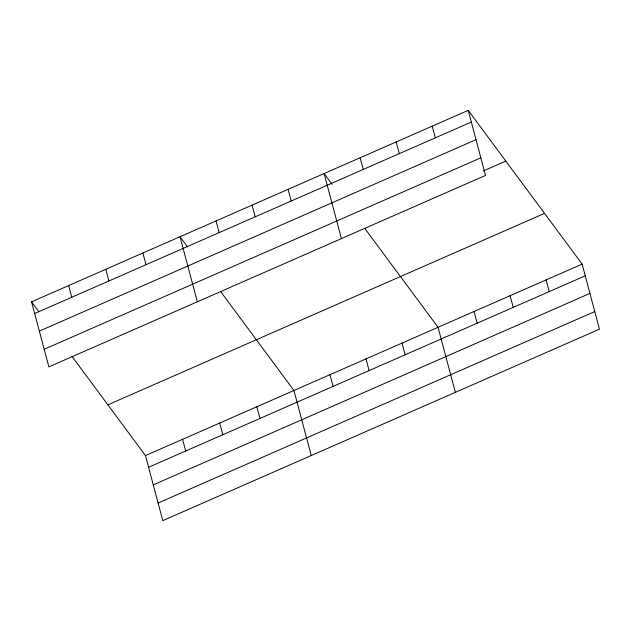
<?xml version="1.0" encoding="UTF-8"?>
<svg xmlns="http://www.w3.org/2000/svg" width="631" height="631" viewBox="0 0 631 631"><rect width="100%" height="100%" fill="white"/><g stroke="black" fill="none" stroke-linecap="round" stroke-linejoin="round"><path stroke-width="0.95" d="M468.218 110.362L485.523 175.418L48.863 366.887L31.55 301.831L468.218 110.362L582.137 264.113L599.45 329.169L162.782 520.638L145.477 455.582L72.076 356.531M34.658 313.52L471.325 122.051M39.343 331.133L476.011 139.656M44.178 349.274L480.838 157.805M483.299 170.969L505.81 161.094M107.877 404.842L544.545 213.373M145.477 455.582L582.137 264.113M148.585 467.271L585.252 275.802M153.27 484.884L589.938 293.415M158.097 503.033L594.765 311.556M332.087 184.307L324.113 173.541L341.426 238.605M364.647 228.241L438.04 327.3L455.353 392.356M187.423 246.721L180.016 236.728L197.329 301.792M220.542 291.427L293.943 390.486L311.249 455.543M31.55 301.831L38.956 311.824M546.115 279.904L549.222 291.601M510.093 295.702L513.2 307.392M432.188 126.153L435.303 137.842M474.062 311.501L477.178 323.19M396.165 141.951L399.273 153.641M360.143 157.75L363.251 169.439M402.018 343.09L405.126 354.78M365.988 358.889L369.103 370.578M288.091 189.339L291.199 201.029M329.966 374.688L333.073 386.377M252.069 205.138L255.176 216.827M216.039 220.937L219.154 232.626M256.825 406.758L259.933 418.448M219.706 423.03L222.814 434.72M142.898 253.007L146.013 264.697M182.588 439.31L185.703 450.999M105.779 269.279L108.895 280.969M68.669 285.559L71.776 297.248"/></g></svg>
